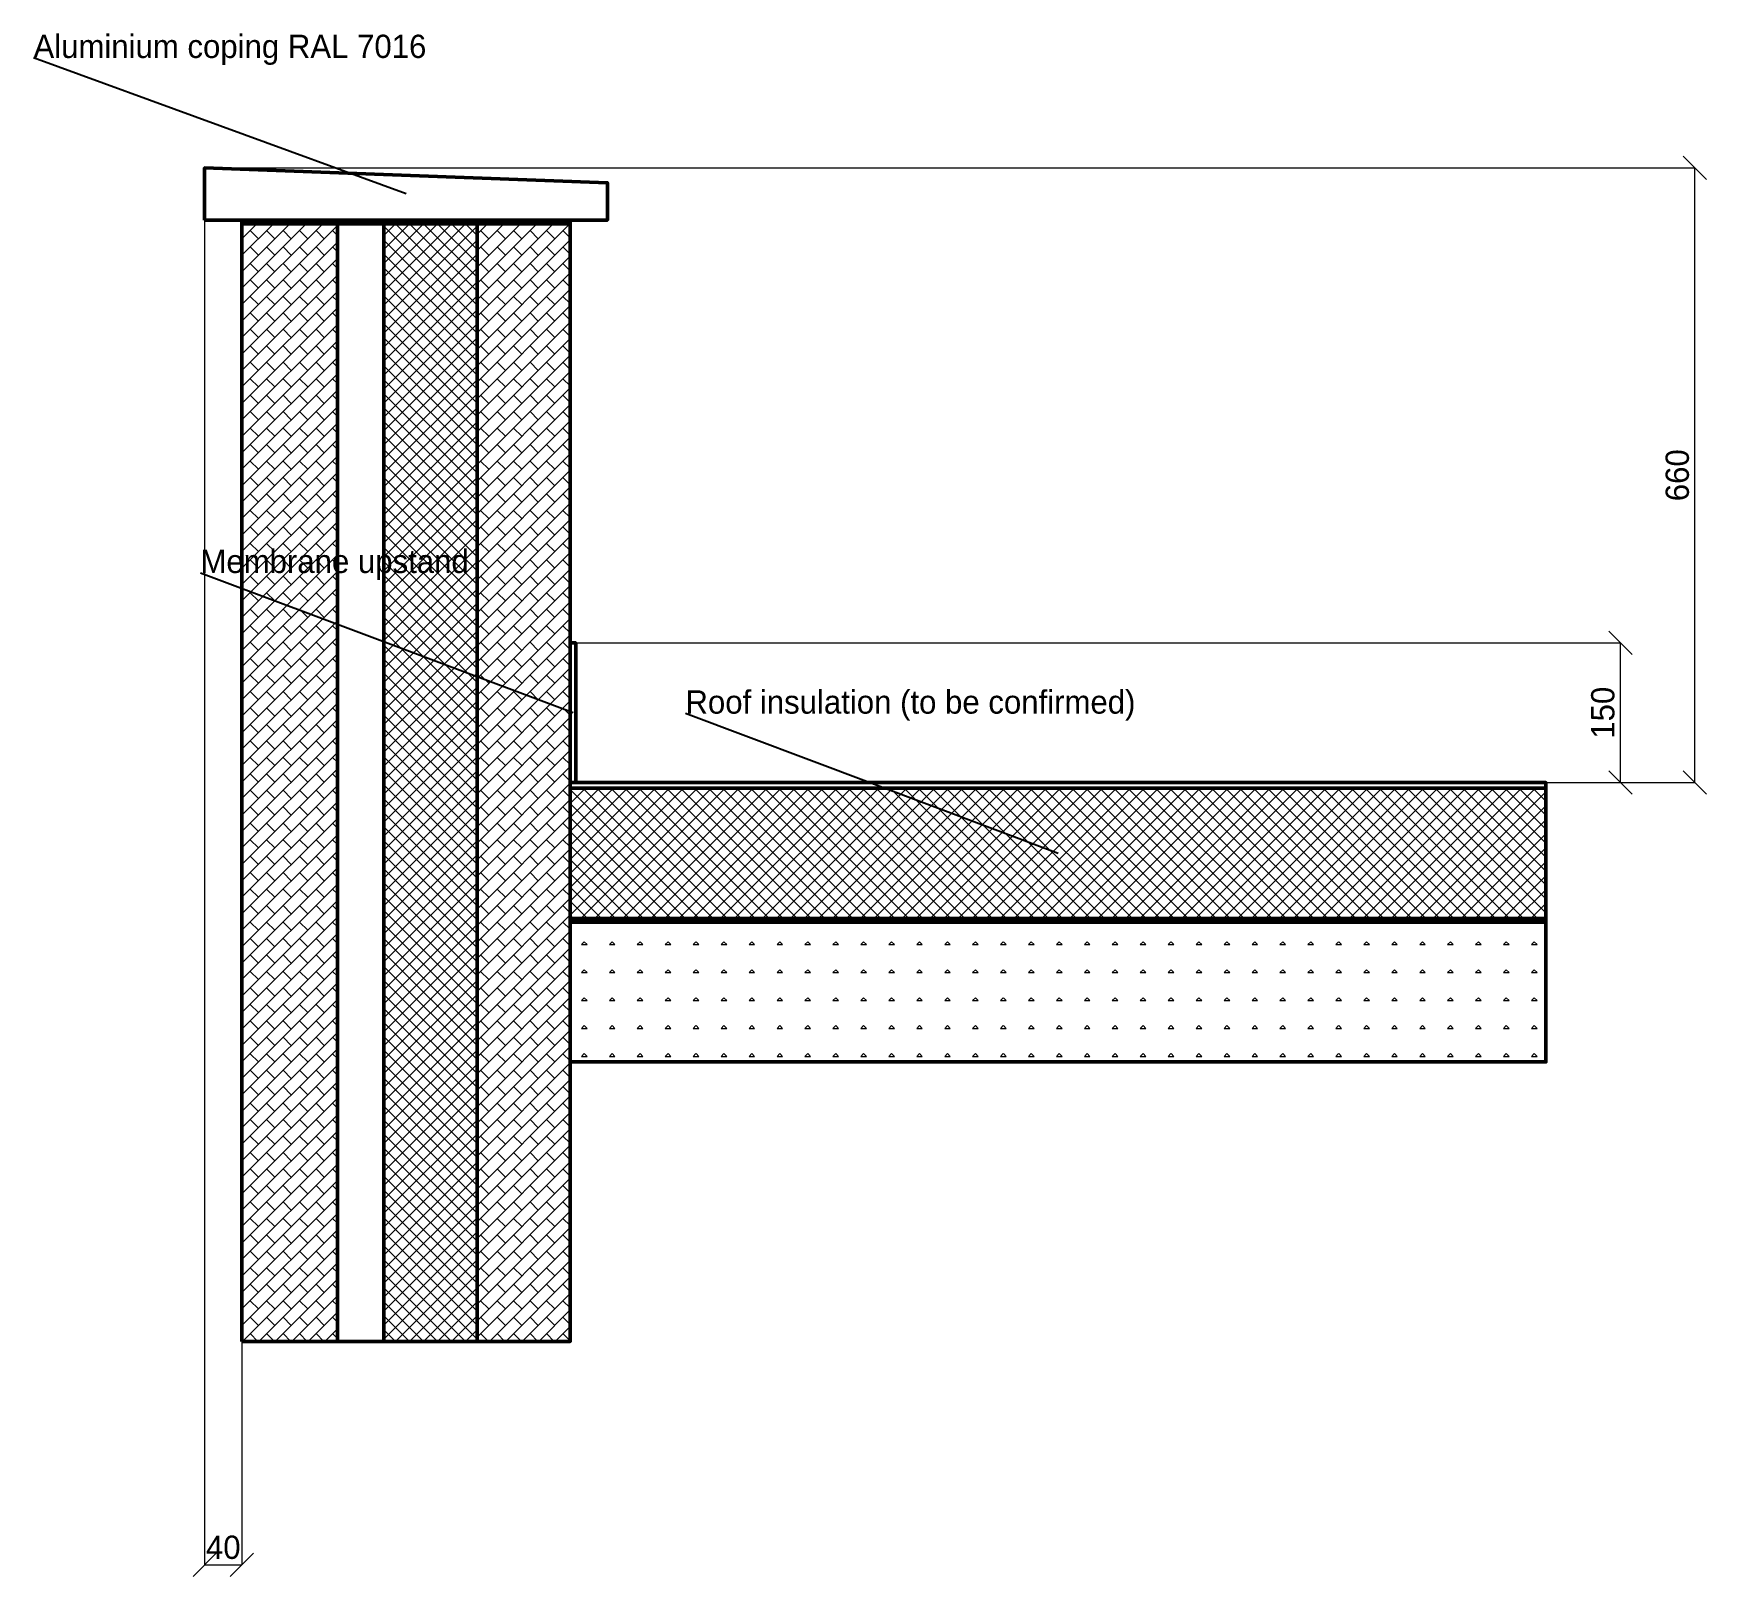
# Model space of a CAD drawing. Header units: millimetres. Extents: x -224 to 1572, y -552 to 1104.
import ezdxf

# ---------------------------------------------------------------- set-up
doc = ezdxf.new("R2010")
doc.units = ezdxf.units.MM
for name, color, linetype, lineweight in [('A-Anno', 7, 'Continuous', 18), ('A-Dims', 7, 'Continuous', 18), ('A-Roof', 7, 'Continuous', 50), ('A-Walls', 7, 'Continuous', 50)]:
    doc.layers.add(name, color=color, linetype=linetype, lineweight=lineweight)
doc.dimstyles.get("Standard").update_dxf_attribs({"dimtxt": 2.5, "dimasz": 2.5, "dimexe": 1.25, "dimexo": 0.625, "dimtad": 1, "dimcen": 2.5, "dimazin": 3, "dimtfac": 1, "dimtmove": 0, "dimatfit": 3})
pattern_1 = [(45, (0, 0), (-8.83883, 8.83883), []), (135, (0, 0), (0, 17.67767), [12.5, -12.5])]
pattern_2 = [(45, (0, 0), (0, 15), []), (135, (0, 0), (0, 15), [])]

# ---------------------------------------------------------------- blocks, each defined once
blk = doc.blocks.new('_OBLIQUE')
at = {"color": 0, "linetype": 'BYBLOCK'}
blk.add_line((-0.5, -0.5), (0.5, 0.5), dxfattribs=at)
blk = doc.blocks.new('*D1')
at = {"lineweight": 18}
for p, q in [((352.5, 450), (1480, 450)), ((1480, 300), (1480, 450)), ((352.5, 300), (1480, 300))]:
    blk.add_line(p, q, dxfattribs=at)
at = {"layer": 'Defpoints'}
for p in [(352.5, 450), (352.5, 300), (1480, 300)]:
    blk.add_point(p, dxfattribs=at)
at = {"layer": 'A-Dims', "xscale": 25, "yscale": 25}
for p, rotation in [((1480, 450), 90), ((1480, 300), 270)]:
    blk.add_blockref('_OBLIQUE', p, dxfattribs=dict(at, rotation=rotation))
at = {"layer": 'A-Dims', "insert": (1461.25, 375), "char_height": 25, "attachment_point": 5, "rotation": 90}
blk.add_mtext('150', dxfattribs=at)
blk = doc.blocks.new('*D2')
at = {"lineweight": 18}
for p, q in [((-40, 960), (1560, 960)), ((1560, 300), (1560, 960)), ((352.5, 300), (1560, 300))]:
    blk.add_line(p, q, dxfattribs=at)
at = {"layer": 'Defpoints'}
for p in [(-40, 960), (352.5, 300), (1560, 300)]:
    blk.add_point(p, dxfattribs=at)
at = {"layer": 'A-Dims', "xscale": 25, "yscale": 25}
for p, rotation in [((1560, 960), 90), ((1560, 300), 270)]:
    blk.add_blockref('_OBLIQUE', p, dxfattribs=dict(at, rotation=rotation))
at = {"layer": 'A-Dims', "insert": (1541.25, 630), "char_height": 25, "attachment_point": 5, "rotation": 90}
blk.add_mtext('660', dxfattribs=at)
blk = doc.blocks.new('*D3')
at = {"lineweight": 18}
for p, q in [((-40, 904), (-40, -540)), ((0, 900), (0, -540)), ((-40, -540), (0, -540))]:
    blk.add_line(p, q, dxfattribs=at)
at = {"layer": 'Defpoints'}
for p in [(-40, 904), (0, 900), (-40, -540)]:
    blk.add_point(p, dxfattribs=at)
at = {"layer": 'A-Dims', "xscale": 25, "yscale": 25}
blk.add_blockref('_OBLIQUE', (-40, -540), dxfattribs=at)
at = {"layer": 'A-Dims', "xscale": 25, "yscale": 25, "rotation": 180}
blk.add_blockref('_OBLIQUE', (0, -540), dxfattribs=at)
at = {"layer": 'A-Dims', "insert": (-20, -521.25), "char_height": 25, "attachment_point": 5}
blk.add_mtext('40', dxfattribs=at)

msp = doc.modelspace()

# ---------------------------------------------------------------- hatches: boundary and pattern name
at = {"layer": 'A-Roof', "lineweight": 18}
h = msp.add_hatch(dxfattribs=at)
h.set_pattern_fill('INSULATION_RIGID', scale=30, pattern_type=0)
h.set_pattern_definition(pattern_2)
h.paths.add_polyline_path([(352.5, 154), (1400, 154), (1400, 294), (352.5, 294)])
at = {"layer": 'A-Roof', "lineweight": 13}
h = msp.add_hatch(dxfattribs=at)
h.set_pattern_fill('CONCRETE', scale=30, pattern_type=0)
h.set_pattern_definition([(0, (4.5, 6), (0, 30), [6, -24]), (45, (4.5, 6), (0, 30), [4.2, -38.2264]), (135, (10.5, 6), (0, 30), [4.2, -38.2264])])
h.paths.add_polyline_path([(352.5, 0), (1400, 0), (1400, 150), (352.5, 150)])
at = {"layer": 'A-Walls', "lineweight": 18}
h = msp.add_hatch(dxfattribs=at)
h.set_pattern_fill('BRICK', scale=25, angle=45, pattern_type=0)
h.set_pattern_definition(pattern_1)
h.paths.add_polyline_path([(0, -300), (102.5, -300), (102.5, 900), (0, 900)])
h = msp.add_hatch(dxfattribs=at)
h.set_pattern_fill('INSULATION_RIGID', scale=30, pattern_type=0)
h.set_pattern_definition(pattern_2)
h.paths.add_polyline_path([(152.5, -300), (252.5, -300), (252.5, 900), (152.5, 900)])
h = msp.add_hatch(dxfattribs=at)
h.set_pattern_fill('BRICK', scale=25, angle=45, pattern_type=0)
h.set_pattern_definition(pattern_1)
h.paths.add_polyline_path([(252.5, -300), (352.5, -300), (352.5, 900), (252.5, 900)])

# ---------------------------------------------------------------- linework, layer by layer
at = {"layer": 'A-Roof'}
for points in [[(352.5, 300), (358.5, 300), (358.5, 450), (352.5, 450)], [(352.5, 294), (1400, 294), (1400, 300), (352.5, 300)], [(352.5, 154), (1400, 154), (1400, 294), (352.5, 294)], [(352.5, 150), (1400, 150), (1400, 154), (352.5, 154)], [(352.5, 0), (1400, 0), (1400, 150), (352.5, 150)]]:
    msp.add_lwpolyline(points, close=True, dxfattribs=at)
at = {"layer": 'A-Walls'}
for points in [[(-40, 904), (392.5, 904), (392.5, 944), (-40, 960)], [(0, 900), (352.5, 900), (352.5, 904), (0, 904)], [(0, -300), (102.5, -300), (102.5, 900), (0, 900)], [(102.5, -300), (152.5, -300), (152.5, 900), (102.5, 900)], [(152.5, -300), (252.5, -300), (252.5, 900), (152.5, 900)], [(252.5, -300), (352.5, -300), (352.5, 900), (252.5, 900)]]:
    msp.add_lwpolyline(points, close=True, dxfattribs=at)

# ---------------------------------------------------------------- texts
at = {"layer": 'A-Anno'}
for s, p in [('Aluminium coping RAL 7016', (-223.8, 1078)), ('Membrane upstand', (-44.5, 525)), ('Roof insulation (to be confirmed)', (476.2, 374))]:
    msp.add_text(s, height=25, dxfattribs=at).set_placement(p)

# ---------------------------------------------------------------- dimensions: what is measured, and where the dimension line sits
at = {"layer": 'A-Dims'}
for base, p2, picture, middle in [((1560, 300), (-40, 960), '*D2', (1541.2, 630)), ((1480, 300), (352.5, 450), '*D1', (1461.2, 375))]:
    dim = msp.add_linear_dim(base=base, p1=(352.5, 300), p2=p2, angle=90, dimstyle='Standard', override={"dimscale": 10, "dimtxt": 2.5, "dimasz": 2.5, "dimtad": 1, "dimdec": 0, "dimzin": 0, "dimblk": 'OBLIQUE', "dimtsz": 0, "dimlwd": 18, "dimlwe": 18}, dxfattribs=at)
    dim.commit()
    dim.dimension.update_dxf_attribs({"geometry": picture, "text_midpoint": middle})
dim = msp.add_linear_dim(base=(-40, -540), p1=(-40, 904), p2=(0, 900), dimstyle='Standard', override={"dimscale": 10, "dimtxt": 2.5, "dimasz": 2.5, "dimtad": 1, "dimdec": 0, "dimzin": 0, "dimblk": 'OBLIQUE', "dimtsz": 0, "dimlwd": 18, "dimlwe": 18}, dxfattribs=at)
dim.commit()
dim.dimension.update_dxf_attribs({"geometry": '*D3', "text_midpoint": (-20, -521.2)})

# ---------------------------------------------------------------- leaders
at = {"layer": 'A-Anno'}
for points in [[(176.2, 932), (-223.8, 1078)], [(355.5, 375), (-44.5, 525)], [(876.2, 224), (476.2, 374)]]:
    msp.add_leader(points, dimstyle='Standard', dxfattribs=at)

doc.saveas('drawing.dxf')
